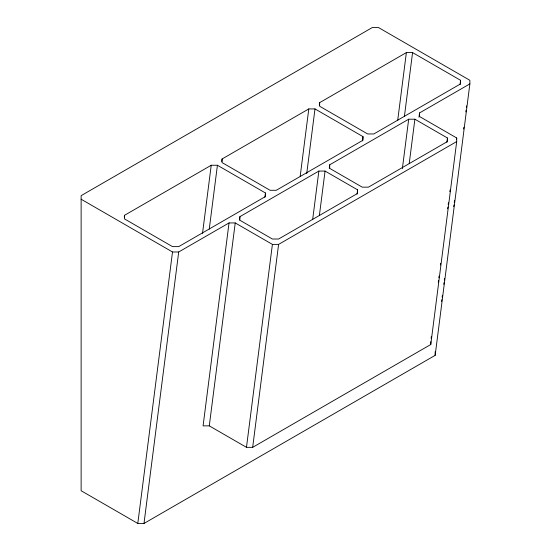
<?xml version="1.0" encoding="UTF-8"?>
<svg xmlns="http://www.w3.org/2000/svg" width="551" height="551" viewBox="0 0 551 551"><rect width="100%" height="100%" fill="white"/><g stroke="black" fill="none" stroke-linecap="round" stroke-linejoin="round"><path stroke-width="0.83" d="M124.278 217.025L124.498 215.324L211.226 165.252L217.425 165.252L265.43 192.974L265.43 196.549L178.703 246.621L172.504 246.621L124.498 218.905L124.498 215.324M137.798 523.45L81.128 490.734L81.128 195.653L372.297 27.55L378.496 27.55L469.872 80.308L469.872 83.883L435.159 355.347L143.99 523.45L137.798 523.45L172.504 251.986L81.128 199.228M143.99 523.45L178.703 251.986L229.037 222.928L235.229 222.928L272.401 244.389L278.599 244.389L456.703 141.559L456.703 137.977L419.538 116.523L419.538 112.941L469.872 83.883M202.52 233.355L211.226 165.252M209.256 229.099L217.425 165.252M221.743 161.546L222.067 158.991L308.801 108.919L314.993 108.919L363.006 136.641L363.006 140.216L276.271 190.288L270.08 190.288L222.067 162.573L222.067 158.991M229.037 222.928L203.085 425.861L209.284 425.861L246.476 447.336L252.675 447.336L430.779 344.506L456.703 141.559M209.284 425.861L235.229 222.928M239.444 220.083L239.878 216.667L318.864 171.065L325.062 171.065L357.585 189.84L357.585 193.422L278.599 239.024L272.401 239.024L239.878 220.242L239.878 216.667M264.886 197.23L265.43 192.974M246.476 447.336L272.401 244.389M252.675 447.336L278.599 244.389M300.199 176.175L308.801 108.919M306.721 173.62L314.993 108.919M319.311 105.213L319.642 102.658L406.369 52.586L412.568 52.586L460.574 80.308L460.574 83.883L373.847 133.955L367.655 133.955L319.642 106.24L319.642 102.658M312.644 219.711L318.864 171.065M319.387 215.441L325.062 171.065M329.271 168.22L329.705 164.804L408.69 119.202L414.889 119.202L447.412 137.977L447.412 141.559L368.426 187.161L362.227 187.161L329.705 168.379L329.705 164.804M362.462 140.898L363.006 136.641M357.041 194.11L357.585 189.84M397.664 120.697L406.369 52.586M404.4 116.44L412.568 52.586M402.368 168.702L408.69 119.202M409.214 163.578L414.889 119.202M418.987 117.205L419.538 112.941M446.868 142.248L447.412 137.977M460.03 84.565L460.574 80.308M431.109 338.376L431.323 336.668M438.3 282.091L438.513 280.39M438.844 277.828L439.057 276.127M440.476 265.038L440.69 263.33M447.667 208.76L447.88 207.052M448.211 204.497L448.424 202.789M449.843 191.7L450.064 189.999M456.49 139.685L456.703 137.977M441.599 301.404L441.819 299.696M442.143 297.134L442.363 295.426M443.782 284.33L444.003 282.622M444.326 280.06L444.547 278.351M453.714 206.646L453.934 204.938M454.258 202.382L454.479 200.674M463.646 128.962L463.866 127.26M465.829 111.894L466.05 110.186M466.38 107.624L466.594 105.916M172.504 251.986L178.703 251.986M435.159 351.772L435.159 355.347M430.779 341.648L430.779 344.506"/></g></svg>
